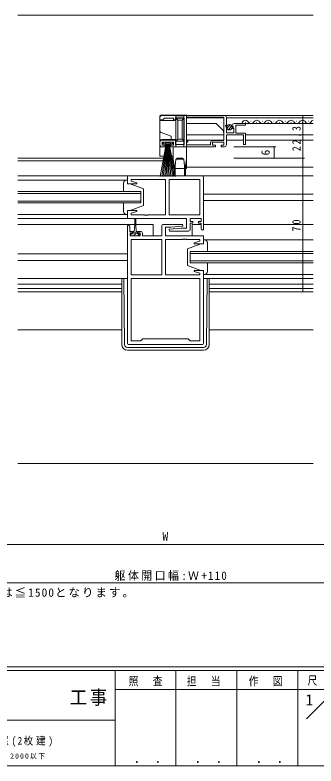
# Model space of a CAD drawing. Units: millimetres, scale not verified. Extents: x -567 to 567, y -403 to 403.
# Drawn here: x 120.8 to 278.8, y -403 to -9.5 of the extents above; entities that cross this region are included whole.
import ezdxf
from ezdxf.enums import TextEntityAlignment as Align

# ---------------------------------------------------------------- set-up
doc = ezdxf.new("R2010")
doc.units = ezdxf.units.MM
doc.header["$LTSCALE"] = 2
for name, color, linetype, lineweight in [('0-1_YKK_ZWAK', 7, 'Continuous', 18), ('0-3_YKK_11', 7, 'Continuous', 18), ('0-4_YKK_12', 2, 'Continuous', 18), ('0-5_YKK_13', 4, 'Continuous', 18), ('0-6_YKK_D', 6, 'Continuous', 18), ('0-7_YSS_K', 3, 'Continuous', 18)]:
    doc.layers.add(name, color=color, linetype=linetype, lineweight=lineweight)
doc.layers.add('0-2_USER1', color=7, linetype='Continuous')
doc.styles.add('ＭＳ ゴシック', font='')
doc.styles.get('ＭＳ ゴシック').set_extended_font_data('MS Gothic')

msp = doc.modelspace()

# ---------------------------------------------------------------- linework, layer by layer
at = {"layer": '0-1_YKK_ZWAK'}
for p, q in [((537.274, -351), (-562.726, -351)), ((483.274, -353), (-562.726, -353)), ((173.274, -353), (173.274, -403)), ((205.274, -353), (205.274, -403)), ((237.274, -353), (237.274, -403)), ((269.274, -353), (269.274, -403)), ((270.68, -362.999), (173.274, -362.999)), ((270.68, -362.999), (299.274, -362.999)), ((273.803, -378.337), (287.65, -364.49)), ((-10.726, -378.999), (173.274, -378.999)), ((-562.726, -403), (483.274, -403))]:
    msp.add_line(p, q, dxfattribs=at)
at = {"layer": '0-3_YKK_11'}
for p, q in [((230.764, -62.161), (197.764, -62.161)), ((196.764, -63.161), (196.764, -64.361)), ((196.764, -64.361), (198.464, -64.361)), ((198.464, -64.361), (198.764, -64.061)), ((198.764, -64.061), (199.264, -63.561)), ((199.264, -63.561), (203.964, -63.561)), ((203.964, -63.561), (203.964, -64.361)), ((203.964, -64.361), (204.964, -64.361)), ((204.964, -63.261), (209.564, -63.261)), ((204.964, -64.361), (204.964, -63.261)), ((209.564, -63.261), (209.564, -77.361)), ((210.764, -63.061), (230.464, -63.061)), ((210.764, -75.261), (210.764, -63.061)), ((210.764, -63.061), (230.464, -63.061)), ((230.464, -63.061), (230.464, -75.261)), ((231.764, -66.992), (231.764, -63.161)), ((241.764, -66.361), (235.86, -66.361)), ((241.764, -67.161), (241.764, -66.361)), ((231.311, -67.533), (231.764, -66.992)), ((231.464, -67.861), (231.311, -67.533)), ((231.764, -68.161), (231.464, -67.861)), ((231.764, -71.161), (231.764, -68.161)), ((234.565, -67.543), (234.816, -67.754)), ((234.816, -67.754), (235.135, -67.669)), ((235.405, -68.137), (234.84, -68.703)), ((234.84, -68.703), (234.947, -68.961)), ((234.947, -68.961), (235.564, -68.961)), ((235.135, -67.669), (235.405, -68.137)), ((235.564, -68.961), (235.564, -71.161)), ((236.664, -67.161), (241.764, -67.161)), ((236.664, -71.361), (236.664, -67.161)), ((235.564, -71.161), (231.764, -71.161)), ((231.764, -72.261), (240.764, -72.261)), ((231.764, -77.461), (231.764, -72.261)), ((241.764, -71.361), (236.664, -71.361)), ((240.764, -72.261), (240.764, -77.261)), ((241.764, -77.261), (241.764, -71.361)), ((196.764, -76.061), (196.764, -77.461)), ((204.964, -75.061), (197.764, -75.061)), ((197.764, -78.461), (199.464, -78.461)), ((197.964, -76.161), (203.964, -76.161)), ((197.964, -77.661), (197.964, -76.161)), ((199.464, -77.661), (197.964, -77.661)), ((199.464, -78.461), (199.464, -77.661)), ((202.464, -77.661), (202.464, -78.461)), ((203.964, -77.661), (202.464, -77.661)), ((202.464, -78.461), (225.964, -78.461)), ((203.964, -76.161), (203.964, -77.661)), ((204.964, -77.361), (204.964, -75.061)), ((209.564, -77.361), (204.964, -77.361)), ((211.564, -75.261), (210.764, -75.261)), ((210.764, -76.161), (211.564, -76.161)), ((210.764, -77.461), (210.764, -76.161)), ((223.464, -77.461), (210.764, -77.461)), ((211.564, -76.161), (211.564, -75.261)), ((223.464, -76.461), (223.464, -77.461)), ((224.464, -76.161), (230.464, -76.161)), ((224.464, -77.661), (224.464, -76.161)), ((225.964, -77.661), (224.464, -77.661)), ((230.464, -75.261), (224.664, -75.261)), ((225.964, -78.461), (225.964, -77.661)), ((228.964, -77.661), (228.964, -78.461)), ((230.464, -77.661), (228.964, -77.661)), ((228.964, -78.461), (230.764, -78.461)), ((230.464, -76.161), (230.464, -77.661)), ((240.764, -77.261), (241.764, -77.261)), ((179.764, -93.761), (179.764, -97.961)), ((218.764, -93.761), (179.764, -93.761)), ((179.764, -97.961), (184.725, -97.961)), ((181.694, -95.691), (199.764, -95.691)), ((181.694, -96.608), (181.694, -95.691)), ((184.793, -97.439), (181.694, -96.608)), ((184.725, -97.961), (184.793, -97.439)), ((199.764, -95.691), (199.764, -114.231)), ((201.764, -95.691), (201.764, -114.231)), ((217.834, -95.691), (201.764, -95.691)), ((217.834, -114.231), (217.834, -95.691)), ((217.834, -114.231), (217.834, -95.691)), ((219.764, -121.561), (219.764, -94.761)), ((179.764, -111.961), (179.764, -116.161)), ((184.725, -111.961), (179.764, -111.961)), ((181.694, -113.314), (184.793, -112.483)), ((181.694, -114.231), (181.694, -113.314)), ((184.793, -112.483), (184.725, -111.961)), ((179.764, -116.161), (210.834, -116.161)), ((188.806, -114.231), (181.694, -114.231)), ((188.989, -114.351), (188.806, -114.231)), ((189.539, -114.351), (188.989, -114.351)), ((189.722, -114.231), (189.539, -114.351)), ((189.806, -114.231), (189.722, -114.231)), ((189.989, -114.351), (189.806, -114.231)), ((190.539, -114.351), (189.989, -114.351)), ((190.722, -114.231), (190.539, -114.351)), ((199.764, -114.231), (190.722, -114.231)), ((201.764, -114.231), (217.834, -114.231)), ((210.834, -116.161), (210.834, -121.161)), ((212.764, -116.161), (218.564, -116.161)), ((212.764, -117.661), (212.764, -116.161)), ((214.164, -117.661), (212.764, -117.661)), ((214.164, -118.461), (214.164, -117.661)), ((217.164, -117.661), (217.164, -118.461)), ((218.564, -117.661), (217.164, -117.661)), ((218.564, -116.161), (218.564, -117.661)), ((179.764, -120.261), (179.764, -181.161)), ((180.964, -122.861), (180.964, -120.261)), ((197.764, -120.161), (197.764, -125.161)), ((208.742, -119.161), (198.764, -119.161)), ((199.694, -120.661), (202.571, -120.661)), ((199.694, -125.161), (199.694, -120.661)), ((207.957, -121.161), (201.744, -121.705)), ((201.744, -121.705), (201.786, -122.661)), ((202.571, -120.661), (208.784, -120.118)), ((210.834, -121.161), (207.957, -121.161)), ((208.784, -120.118), (208.742, -119.161)), ((212.764, -118.461), (214.164, -118.461)), ((212.764, -121.661), (212.764, -118.461)), ((217.164, -118.461), (218.564, -118.461)), ((218.564, -118.461), (218.564, -121.561)), ((182.364, -122.861), (180.964, -122.861)), ((181.264, -123.661), (182.364, -123.661)), ((181.264, -125.161), (181.264, -123.661)), ((186.464, -125.161), (181.264, -125.161)), ((182.364, -123.661), (182.364, -122.861)), ((185.364, -122.861), (185.364, -123.661)), ((186.664, -122.861), (185.364, -122.861)), ((185.364, -123.661), (186.464, -123.661)), ((186.464, -123.661), (186.464, -125.161)), ((187.664, -125.161), (187.664, -123.861)), ((197.764, -125.161), (187.664, -125.161)), ((219.764, -125.161), (199.694, -125.161)), ((201.786, -122.661), (211.764, -122.661)), ((219.764, -129.361), (219.764, -125.161)), ((181.694, -127.091), (181.694, -145.631)), ((197.764, -127.091), (181.694, -127.091)), ((181.694, -127.091), (181.694, -145.631)), ((197.764, -145.631), (197.764, -127.091)), ((199.764, -127.091), (208.806, -127.091)), ((199.764, -145.631), (199.764, -127.091)), ((208.806, -127.091), (208.989, -126.971)), ((208.989, -126.971), (209.539, -126.971)), ((209.539, -126.971), (209.722, -127.091)), ((209.722, -127.091), (209.806, -127.091)), ((209.806, -127.091), (209.989, -126.971)), ((209.989, -126.971), (210.539, -126.971)), ((210.539, -126.971), (210.722, -127.091)), ((210.722, -127.091), (217.834, -127.091)), ((217.834, -128.008), (214.735, -128.839)), ((214.735, -128.839), (214.804, -129.361)), ((214.804, -129.361), (219.764, -129.361)), ((217.834, -127.091), (217.834, -128.008)), ((214.804, -143.361), (214.735, -143.883)), ((214.735, -143.883), (217.834, -144.714)), ((219.764, -143.361), (214.804, -143.361)), ((217.834, -144.714), (217.834, -145.631)), ((219.764, -181.161), (219.764, -143.361)), ((181.694, -145.631), (197.764, -145.631)), ((181.694, -147.561), (217.834, -147.561)), ((181.694, -180.231), (181.694, -147.561)), ((181.694, -147.561), (217.834, -147.561)), ((217.834, -145.631), (199.764, -145.631)), ((217.834, -147.561), (217.834, -180.231)), ((186.764, -180.231), (181.694, -180.231)), ((187.834, -179.161), (186.764, -180.231)), ((211.694, -179.161), (187.834, -179.161)), ((212.764, -180.231), (211.694, -179.161)), ((217.834, -180.231), (212.764, -180.231)), ((180.764, -182.161), (218.764, -182.161))]:
    msp.add_line(p, q, dxfattribs=at)
for centre, radius, start, end in [((197.764, -63.161), 1, 90.00001, 179.99999), ((230.764, -63.161), 1, 0.00001, 89.99999), ((235.86, -67.661), 1.3, 89.99998, 174.7841), ((197.764, -76.061), 1, 90.00001, 179.99999), ((197.764, -77.461), 1, 180.00001, 269.99999), ((224.664, -76.461), 1.2, 90.00001, 179.99999), ((230.764, -77.461), 1, 270.00001, 359.99999), ((218.764, -94.761), 1, 0.00001, 89.99999), ((180.364, -120.261), 0.6, 359.99999, 180.00001), ((198.764, -120.161), 1, 90.00001, 179.99999), ((211.764, -121.661), 1, 270.00001, 359.99999), ((219.164, -121.561), 0.6, 179.99999, 0.00001), ((186.664, -123.861), 1, 0.00001, 89.99999), ((180.764, -181.161), 1, 180.00001, 269.99999), ((218.764, -181.161), 1, 270.00001, 359.99999)]:
    msp.add_arc(centre, radius, start, end, dxfattribs=at)
at = {"layer": '0-4_YKK_12'}
for p, q in [((122.264, -9.463), (277.264, -9.463)), ((277.264, -62.161), (210.761, -62.161)), ((210.761, -63.351), (210.763, -74.996)), ((230.464, -63.361), (210.761, -63.361)), ((226.364, -66.361), (210.762, -66.361)), ((230.164, -70.161), (226.364, -66.361)), ((277.264, -63.361), (231.764, -63.361)), ((277.264, -66.361), (236.384, -66.361)), ((241.764, -65.861), (241.564, -65.861)), ((244.764, -65.101), (244.564, -65.101)), ((247.764, -65.861), (247.564, -65.861)), ((250.764, -65.101), (250.564, -65.101)), ((253.764, -65.861), (253.564, -65.861)), ((256.764, -65.101), (256.564, -65.101)), ((259.764, -65.861), (259.564, -65.861)), ((262.764, -65.101), (262.564, -65.101)), ((265.764, -65.861), (265.564, -65.861)), ((268.764, -65.101), (268.564, -65.101)), ((271.764, -65.861), (271.564, -65.861)), ((274.764, -65.101), (274.564, -65.101)), ((230.164, -71.161), (230.164, -70.161)), ((230.464, -72.261), (210.763, -72.261)), ((230.164, -71.161), (230.464, -71.161)), ((240.666, -72.261), (232.063, -72.261)), ((277.264, -72.261), (241.764, -72.261)), ((230.464, -74.961), (210.763, -74.961)), ((210.763, -76.161), (210.764, -79.79)), ((240.764, -74.961), (231.764, -74.961)), ((277.264, -74.961), (241.764, -74.961)), ((122.264, -84.461), (203.762, -84.461)), ((203.762, -85.861), (122.264, -85.861)), ((210.762, -89.161), (277.264, -89.161)), ((122.264, -93.761), (180.264, -93.761)), ((218.764, -93.761), (277.264, -93.761)), ((186.764, -101.961), (122.264, -101.961)), ((186.764, -107.961), (186.764, -101.961)), ((122.264, -102.961), (186.764, -102.961)), ((219.764, -103.261), (277.264, -103.261)), ((186.764, -106.961), (122.264, -106.961)), ((122.264, -107.961), (186.764, -107.961)), ((219.764, -106.661), (277.264, -106.661)), ((180.264, -116.161), (122.264, -116.161)), ((122.264, -119.161), (183.614, -119.161)), ((184.114, -119.161), (193.264, -119.161)), ((193.264, -119.161), (193.264, -125.161)), ((213.764, -119.161), (213.764, -125.161)), ((213.764, -119.161), (218.564, -119.161)), ((219.764, -119.161), (277.264, -119.161)), ((212.764, -133.361), (212.764, -139.361)), ((277.264, -133.361), (212.764, -133.361)), ((122.264, -134.661), (179.764, -134.661)), ((212.764, -134.361), (277.264, -134.361)), ((122.264, -138.061), (179.764, -138.061)), ((277.264, -138.361), (212.764, -138.361)), ((212.764, -139.361), (277.264, -139.361)), ((219.764, -147.561), (277.264, -147.561)), ((122.264, -150.561), (176.764, -150.561)), ((176.764, -152.831), (122.264, -152.831)), ((222.764, -150.561), (277.264, -150.561)), ((277.264, -152.831), (222.764, -152.831)), ((122.264, -154.461), (176.764, -154.461)), ((222.764, -154.461), (277.264, -154.461)), ((122.264, -174.461), (176.764, -174.461)), ((222.764, -174.461), (277.264, -174.461))]:
    msp.add_line(p, q, dxfattribs=at)
for centre, start, end in [((241.664, -66.32), 29.20254, 181.38687), ((244.664, -64.643), 209.20254, 330.79746), ((247.664, -66.32), 29.20254, 150.79746), ((250.664, -64.643), 209.20254, 330.79746), ((253.664, -66.32), 29.20254, 150.79746), ((256.664, -64.643), 209.20254, 330.79746), ((259.664, -66.32), 29.20254, 150.79746), ((262.664, -64.643), 209.20254, 330.79746), ((265.664, -66.32), 29.20254, 150.79746), ((268.664, -64.643), 209.20254, 330.79746), ((271.664, -66.32), 29.20254, 150.79746), ((274.664, -64.643), 209.20254, 330.79746), ((277.664, -66.32), 103.46041, 150.79746)]:
    msp.add_arc(centre, 1.718, start, end, dxfattribs=at)
at = {"layer": '0-5_YKK_13'}
for p, q in [((196.762, -62.861), (196.762, -64.661)), ((210.762, -61.861), (197.762, -61.861)), ((205.162, -63.561), (205.162, -62.261)), ((209.462, -62.261), (205.162, -62.261)), ((209.462, -62.261), (209.462, -63.561)), ((210.762, -78.461), (210.762, -61.861)), ((196.762, -64.661), (196.762, -70.061)), ((205.162, -64.661), (196.762, -64.661)), ((205.162, -63.561), (209.462, -63.561)), ((209.462, -63.561), (208.462, -64.561)), ((208.462, -74.561), (208.462, -64.561)), ((209.462, -63.561), (209.462, -75.561)), ((231.913, -68.821), (233.81, -66.923)), ((232.594, -69.554), (234.543, -67.604)), ((197.762, -74.761), (202.762, -74.761)), ((202.762, -74.761), (205.162, -74.761)), ((206.162, -74.561), (205.162, -75.561)), ((206.162, -74.561), (208.462, -74.561)), ((208.462, -74.561), (209.462, -75.561)), ((199.762, -78.461), (196.762, -78.461)), ((196.762, -78.461), (196.762, -83.461)), ((200.164, -77.011), (196.964, -94.161)), ((197.764, -94.161), (200.364, -77.011)), ((198.464, -76.161), (203.464, -76.161)), ((198.464, -77.011), (198.464, -76.161)), ((203.464, -77.011), (198.464, -77.011)), ((200.564, -77.011), (198.564, -94.161)), ((199.364, -94.161), (200.764, -77.011)), ((200.964, -77.011), (200.164, -94.161)), ((200.964, -94.161), (200.964, -77.011)), ((200.964, -77.011), (201.764, -94.161)), ((202.564, -94.161), (201.164, -77.011)), ((201.364, -77.011), (203.364, -94.161)), ((204.164, -94.161), (201.564, -77.011)), ((201.764, -77.011), (204.964, -94.161)), ((203.762, -78.461), (202.162, -78.461)), ((203.464, -76.161), (203.464, -77.011)), ((205.162, -75.561), (205.162, -78.461)), ((209.462, -75.561), (205.162, -75.561)), ((209.462, -78.461), (209.462, -75.561)), ((210.762, -84.961), (210.762, -78.461)), ((196.762, -83.461), (203.762, -83.461)), ((203.762, -84.961), (203.762, -89.961)), ((204.262, -88.461), (203.762, -84.961)), ((205.22, -85.256), (204.762, -88.461)), ((205.839, -84.461), (205.696, -84.961)), ((208.828, -84.961), (205.696, -84.961)), ((205.839, -84.461), (208.686, -84.461)), ((208.828, -84.961), (208.686, -84.461)), ((209.762, -88.461), (209.304, -85.256)), ((210.762, -84.961), (210.262, -88.461)), ((210.762, -89.961), (210.762, -84.961)), ((204.262, -92.961), (204.262, -88.461)), ((204.762, -88.461), (204.762, -92.961)), ((205.262, -89.961), (209.262, -89.961)), ((209.762, -92.961), (209.762, -88.461)), ((210.262, -88.461), (210.262, -92.961)), ((204.262, -92.961), (204.762, -92.961)), ((204.262, -93.461), (204.262, -92.961)), ((204.762, -93.461), (204.262, -93.461)), ((204.762, -92.961), (204.762, -93.461)), ((209.762, -92.961), (210.262, -92.961)), ((209.762, -93.461), (209.762, -92.961)), ((210.262, -93.461), (209.762, -93.461)), ((210.262, -92.961), (210.262, -93.461)), ((122.264, -95.961), (179.764, -95.962)), ((177.764, -101.961), (177.764, -97.461)), ((179.264, -95.961), (179.764, -95.961)), ((179.764, -95.961), (179.764, -97.961)), ((179.764, -97.961), (181.264, -97.961)), ((181.264, -97.961), (188.264, -100.561)), ((188.264, -100.561), (188.264, -109.361)), ((177.764, -112.461), (177.764, -107.961)), ((181.264, -111.961), (188.264, -109.361)), ((179.764, -113.961), (122.264, -113.961)), ((179.764, -113.961), (179.264, -113.961)), ((179.764, -111.961), (179.764, -113.961)), ((181.264, -111.961), (179.764, -111.961)), ((183.614, -116.411), (183.614, -119.361)), ((184.114, -119.361), (184.114, -116.411)), ((183.614, -119.361), (183.364, -122.861)), ((184.114, -119.361), (184.364, -122.861)), ((181.564, -124.061), (181.564, -125.161)), ((182.614, -124.061), (181.564, -124.061)), ((181.853, -124.061), (181.564, -124.35)), ((181.564, -125.161), (186.164, -125.161)), ((182.614, -124.061), (182.614, -123.261)), ((185.114, -123.561), (182.614, -123.561)), ((183.864, -124.295), (182.998, -125.161)), ((183.014, -122.861), (183.364, -122.861)), ((184.598, -123.561), (183.864, -124.295)), ((184.364, -122.861), (184.714, -122.861)), ((185.114, -123.261), (185.114, -124.061)), ((186.164, -124.061), (185.114, -124.061)), ((186.164, -124.24), (185.243, -125.161)), ((186.164, -125.161), (186.164, -124.061)), ((218.264, -129.361), (211.264, -131.961)), ((219.764, -129.361), (218.264, -129.361)), ((219.764, -127.361), (219.764, -129.361)), ((220.264, -127.361), (219.764, -127.361)), ((219.764, -127.361), (277.264, -127.361)), ((221.764, -133.361), (221.764, -128.861)), ((211.264, -131.961), (211.264, -140.761)), ((218.264, -143.361), (211.264, -140.761)), ((221.764, -143.861), (221.764, -139.361)), ((218.264, -143.361), (219.764, -143.361)), ((219.764, -143.361), (219.764, -145.361)), ((219.764, -145.361), (220.264, -145.361)), ((219.764, -145.361), (277.264, -145.361)), ((122.264, -147.561), (179.764, -147.561)), ((122.264, -147.561), (179.764, -147.561)), ((176.764, -147.561), (176.764, -182.161)), ((178.252, -182.173), (177.979, -147.561)), ((221.276, -182.173), (221.549, -147.561)), ((222.764, -147.561), (222.764, -182.161)), ((179.752, -183.661), (219.776, -183.661)), ((179.764, -185.161), (219.764, -185.161))]:
    msp.add_line(p, q, dxfattribs=at)
for points in [[(205.162, -75.561), (205.162, -63.561), (206.162, -64.561)], [(208.462, -64.561), (206.162, -64.561), (206.162, -74.561)], [(196.762, -70.061), (196.762, -75.761), (196.762, -78.461)], [(197.42, -71.001), (202.762, -72.945), (202.762, -74.761)], [(202.162, -78.461), (202.162, -76.261), (199.762, -76.261), (199.762, -78.461)], [(210.762, -78.461), (203.762, -78.461), (203.762, -84.961)]]:
    msp.add_lwpolyline(points, dxfattribs=at)
msp.add_circle((233.25, -68.261), 1.45, dxfattribs=at)
for centre, radius, start, end in [((197.762, -62.861), 1, 90, 180), ((197.762, -70.061), 1, 180, 250), ((197.762, -75.761), 1, 90, 180), ((205.696, -85.461), 0.5, 90, 171.8699), ((206.652, -85.732), 1.509, 122.61963, 161.62012), ((207.872, -85.732), 1.509, 18.37988, 57.38037), ((208.828, -85.461), 0.5, 8.1301, 90), ((203.762, -90.461), 0.5, 0, 90), ((205.262, -90.461), 0.5, 90, 180), ((209.262, -90.461), 0.5, 0, 90), ((210.762, -90.461), 0.5, 90, 180), ((179.264, -97.461), 1.5, 90, 180), ((179.264, -112.461), 1.5, 180, 270), ((183.864, -116.411), 0.25, 0, 180), ((183.014, -123.261), 0.4, 90, 180), ((184.714, -123.261), 0.4, 0, 90), ((220.264, -128.861), 1.5, 0, 90), ((220.264, -143.861), 1.5, 270, 0), ((179.764, -182.161), 3, 180, 270), ((179.752, -182.161), 1.5, 180.45233, 270), ((219.764, -182.161), 3, 270, 0), ((219.776, -182.161), 1.5, 270, 359.54767)]:
    msp.add_arc(centre, radius, start, end, dxfattribs=at)
at = {"layer": '0-6_YKK_D'}
for p, q in [((235.698, -62.161), (272.764, -62.161)), ((271.764, -84.461), (271.764, -62.161)), ((235.698, -78.461), (257.764, -78.461)), ((256.764, -78.461), (256.764, -84.461)), ((235.698, -84.461), (257.764, -84.461)), ((235.698, -84.461), (272.764, -84.461)), ((244.764, -84.461), (272.764, -84.461)), ((271.764, -84.461), (271.764, -154.461)), ((244.764, -154.461), (272.764, -154.461)), ((36.764, -286.963), (362.764, -286.963)), ((-25.235, -306.963), (424.765, -306.96))]:
    msp.add_line(p, q, dxfattribs=at)
for centre, start, end in [((271.764, -62.161), 90, 270), ((271.764, -62.161), 270, 90), ((256.764, -78.461), 90, 270), ((256.764, -78.461), 270, 90), ((256.764, -84.461), 90, 270), ((256.764, -84.461), 270, 90), ((271.764, -84.461), 90, 270), ((271.764, -84.461), 90, 270), ((271.764, -84.461), 270, 90), ((271.764, -84.461), 270, 90), ((271.764, -154.461), 90, 270), ((271.764, -154.461), 270, 90)]:
    msp.add_arc(centre, 0.106, start, end, dxfattribs=at)
at = {"layer": '0-7_YSS_K'}
msp.add_line((277.264, -244.461), (122.264, -244.461), dxfattribs=at)

# ---------------------------------------------------------------- texts
at = {"layer": '0-1_YKK_ZWAK', "attachment_point": 7, "style": 'ＭＳ ゴシック'}
for s, insert, char_height in [('\\T1.24;\\W0.85;照\\~\\~査', (180.401, -361.258), 4.399), ('\\T1.24;\\W0.85;担\\~\\~当', (210.923, -361.258), 4.399), ('\\T1.24;\\W0.85;作\\~\\~図', (243.445, -361.232), 4.399), ('\\T1.24;\\W0.85;尺\\~\\~度', (274.292, -360.91), 4.399), ('\\T1.17;\\W0.9;工事', (149.605, -371.509), 7.331), ('\\T1.24;\\W0.85;\\~．\\~．', (179.638, -401.494), 5.132), ('\\T1.24;\\W0.85;\\~．\\~．', (211.638, -401.494), 5.132), ('\\T1.24;\\W0.85;\\~．\\~．', (243.638, -401.494), 5.132)]:
    msp.add_mtext(s, dxfattribs=dict(at, insert=insert, char_height=char_height))
at = {"layer": '0-2_USER1', "style": 'ＭＳ ゴシック'}
msp.add_text('1', height=5.865, dxfattribs=at).set_placement((273.274, -372.999), align=Align.BOTTOM_LEFT)
at = {"layer": '0-2_USER1', "attachment_point": 7, "style": 'ＭＳ ゴシック'}
for s, insert, char_height in [('\\T1.18;※ステンレスネットの場合、中桟なしは≦1500となります。', (-6.857, -314.839), 4.399), ('\\T1.28;\\W0.9;EXIMA\\~31\\~可動網戸\\~WS10E\\~型\\~RC枠\\~引違い窓(2枚建)', (-9.283, -392.886), 4.032), ('\\T1.27;\\W0.9;Cﾀｲﾌﾟ/14mm溝幅(網戸たてかまち45mm)\\~H=1300より大きく2000以下', (-2.519, -399.935), 2.786)]:
    msp.add_mtext(s, dxfattribs=dict(at, insert=insert, char_height=char_height))
at = {"layer": '0-6_YKK_D', "color": 7, "style": 'ＭＳ ゴシック'}
msp.add_text('6', height=4.399, rotation=90, dxfattribs=at).set_placement((255.764, -83.061), align=Align.BOTTOM_LEFT)
msp.add_text('W', height=4.399, dxfattribs=at).set_placement((198.164, -286.163), align=Align.BOTTOM_LEFT)
at = {"layer": '0-6_YKK_D', "color": 7, "char_height": 4.399, "attachment_point": 7, "rotation": 90, "style": 'ＭＳ ゴシック'}
for s, insert in [('\\T1.39;\\W0.85;22.3', (270.764, -80.831)), ('\\T1.37;\\W0.9;70', (270.764, -122.981))]:
    msp.add_mtext(s, dxfattribs=dict(at, insert=insert))
at = {"layer": '0-6_YKK_D', "color": 7, "insert": (173.045, -305.962), "char_height": 4.399, "attachment_point": 7, "style": 'ＭＳ ゴシック'}
msp.add_mtext('\\T1.23;\\W0.95;躯体開口幅:Ｗ+110', dxfattribs=at)

doc.saveas('drawing.dxf')
